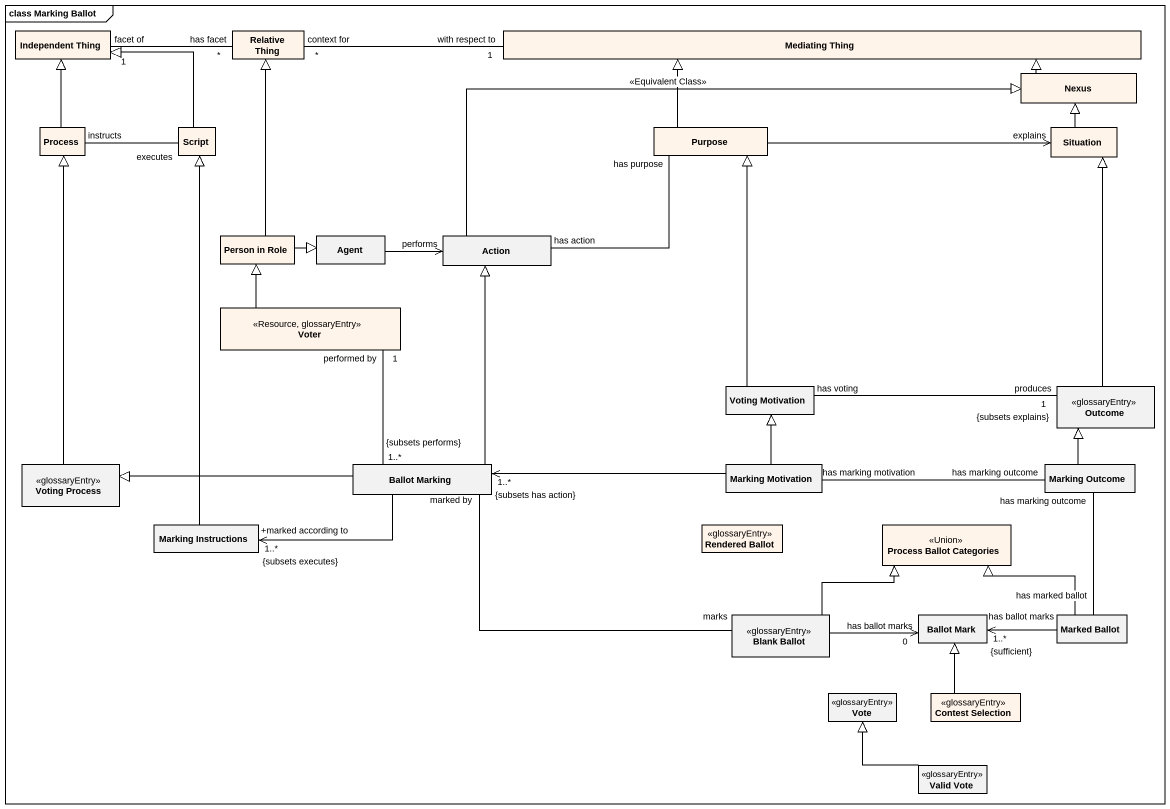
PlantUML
@startuml
mainframe class Marking Ballot
hide circle
hide empty members
class "Independent Thing" as Independent_Thing #FFF4EA
class "Relative Thing" as Relative_Thing #FFF4EA
class "Mediating Thing" as Mediating_Thing #FFF4EA
class Nexus #FFF4EA
class "Process" as Process_ #FFF4EA
class Script #FFF4EA
class Purpose #FFF4EA
class Situation #FFF4EA
class "Person in Role" as Person_in_Role #FFF4EA
class "Agent" as Agent_
class "Action" as Action_
class Voter <<Resource, glossaryEntry>> #FFF4EA
class "Voting Motivation" as Voting_Motivation
class Outcome <<glossaryEntry>>
class "Voting Process" as Voting_Process <<glossaryEntry>>
class "Ballot Marking" as Ballot_Marking
class "Marking Motivation" as Marking_Motivation
class "Marking Outcome" as Marking_Outcome
class "Marking Instructions" as Marking_Instructions
class "Rendered Ballot" as Rendered_Ballot <<glossaryEntry>> #FFF4EA
class "Process Ballot Categories" as Process_Ballot_Categories <<Union>> #FFF4EA
class "Blank Ballot" as Blank_Ballot <<glossaryEntry>>
class "Ballot Mark" as Ballot_Mark
class "Marked Ballot" as Marked_Ballot
class Vote <<glossaryEntry>>
class "Contest Selection" as Contest_Selection <<glossaryEntry>> #FFF4EA
class "Valid Vote" as Valid_Vote <<glossaryEntry>>
Independent_Thing "facet of\n1" -right- "has facet\n*" Relative_Thing
Relative_Thing "context for\n*" -right- "with respect to\n1" Mediating_Thing
Nexus -left-|> Mediating_Thing
Process_ -up-|> Independent_Thing
Process_ "instructs" -right- "executes" Script
Script -up-|> Independent_Thing
Purpose -up-|> Mediating_Thing
Purpose -right-> "explains" Situation
Situation -up-|> Nexus
Person_in_Role -up-|> Relative_Thing
Person_in_Role -right-|> Agent_
Agent_ -right-> "performs" Action_
Action_ -right-|> Nexus : <<Equivalent Class>>
Action_ "has action" -right- "has purpose" Purpose
Voter -up-|> Person_in_Role
Voter "performed by\n1" -- "1..*\n{subsets performs}" Ballot_Marking
Voting_Motivation -up-|> Purpose
Outcome -up-|> Situation
Outcome "produces\n1\n{subsets explains}" -left- "has voting" Voting_Motivation
Voting_Process -up-|> Process_
Ballot_Marking -up-|> Action_
Ballot_Marking -left-|> Voting_Process
Ballot_Marking -left-> "1..*\n{subsets executes}" Marking_Instructions : +marked according to
Ballot_Marking "marked by" -right- "marks" Blank_Ballot
Marking_Motivation -up-|> Voting_Motivation
Marking_Motivation -left-> "1..*\n{subsets has action}" Ballot_Marking
Marking_Motivation "has marking motivation" -right- "has marking outcome" Marking_Outcome
Marking_Outcome -up-|> Outcome
Marking_Outcome "has marking outcome" -- "has marked ballot" Marked_Ballot
Marking_Instructions -up-|> Script
Blank_Ballot -right-|> Process_Ballot_Categories
Blank_Ballot -right-> "has ballot marks\n0" Ballot_Mark
Marked_Ballot -left-|> Process_Ballot_Categories
Marked_Ballot -left-> "has ballot marks\n1..*\n{sufficient}" Ballot_Mark
Contest_Selection -up-|> Ballot_Mark
Valid_Vote -up-|> Vote
@enduml
